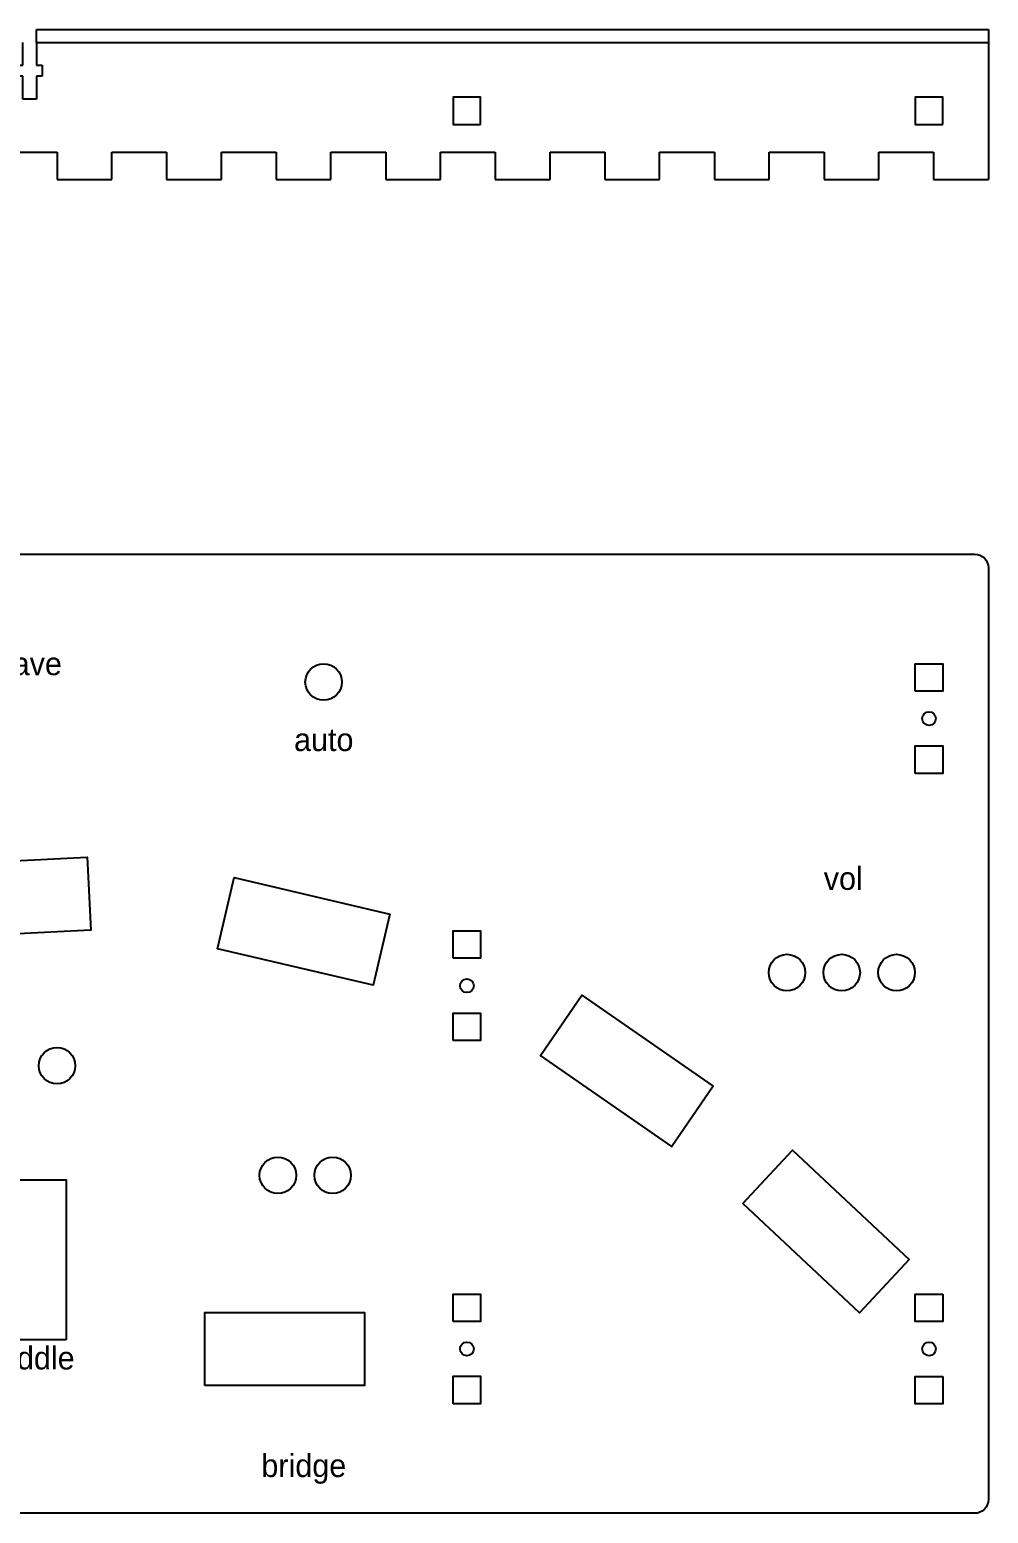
# Model space of a CAD drawing. Header units: millimetres. Extents: x -118 to 856, y -40 to 612.
# Drawn here: x 645.5 to 855.5, y -39.6 to 285.2 of the extents above; entities that cross this region are included whole.
import ezdxf
from ezdxf.enums import TextEntityAlignment as Align

# ---------------------------------------------------------------- set-up
doc = ezdxf.new("R2010")
doc.units = ezdxf.units.MM
doc.layers.add('Holes', color=1, linetype='Continuous')
doc.layers.add('text', color=5, linetype='Continuous')
doc.styles.get("Standard").update_dxf_attribs({"font": 'FreeSans.ttf'})

# ---------------------------------------------------------------- blocks, each defined once
blk = doc.blocks.new('footswitch')
blk.add_lwpolyline([(-22, -8), (-22, 8), (13, 8), (13, -8)], close=True)
blk = doc.blocks.new('Square hole unit')
for points in [[(-3, 6), (-3, 12), (3, 12), (3, 6)], [(-3, -12), (-3, -6), (3, -6), (3, -12)]]:
    blk.add_lwpolyline(points, close=True)
blk.add_circle((0, 0), 1.5)
blk = doc.blocks.new('M3 Bolt Nut Slot')
for p, q in [((-12.4, -3), (-12.4, 0)), ((-12.4, 0), (-7.4, 0)), ((-7.4, 0), (-7.4, 1.25)), ((-7.4, 1.25), (-5, 1.25)), ((-5, 1.25), (-5, 0)), ((-5, 0), (0, 0)), ((-7.4, -3), (-12.4, -3)), ((-7.4, -4.25), (-7.4, -3)), ((0, -3), (-5, -3)), ((-5, -3), (-5, -4.25)), ((-5, -4.25), (-7.4, -4.25))]:
    blk.add_line(p, q)
blk = doc.blocks.new('Front Panel')
for p, q in [((211.5, -2.798), (211.5, 0)), ((211.5, 0), (420, 0)), ((211.5, -2.798), (211.5, 0)), ((211.5, 0), (420, 0)), ((211.5, -2.798), (211.5, 0)), ((211.5, 0), (420, 0)), ((211.5, -2.798), (211.5, 0)), ((211.5, 0), (420, 0)), ((211.5, -2.798), (211.5, 0)), ((211.5, 0), (420, 0)), ((211.5, -2.798), (211.5, 0)), ((211.5, 0), (420, 0)), ((211.5, -2.798), (211.5, 0)), ((211.5, 0), (420, 0)), ((211.5, -2.798), (211.5, 0)), ((211.5, 0), (420, 0)), ((211.5, -2.798), (211.5, 0)), ((211.5, 0), (420, 0)), ((211.5, -2.798), (211.5, 0)), ((211.5, 0), (420, 0)), ((211.5, -2.798), (211.5, 0)), ((211.5, 0), (420, 0)), ((211.5, -2.798), (211.5, 0)), ((211.5, 0), (420, 0)), ((211.5, -2.798), (211.5, 0)), ((211.5, 0), (420, 0)), ((211.5, -2.798), (211.5, 0)), ((211.5, 0), (420, 0)), ((211.5, -2.798), (211.5, 0)), ((211.5, 0), (420, 0)), ((211.5, -2.798), (211.5, 0)), ((211.5, 0), (420, 0)), ((211.5, -2.798), (211.5, 0)), ((211.5, 0), (420, 0)), ((211.5, -2.798), (211.5, 0)), ((211.5, 0), (420, 0)), ((211.5, -2.798), (211.5, 0)), ((211.5, 0), (420, 0)), ((211.5, -2.798), (211.5, 0)), ((211.5, 0), (420, 0)), ((211.5, -2.798), (211.5, 0)), ((211.5, 0), (420, 0)), ((211.5, -2.798), (211.5, 0)), ((211.5, 0), (420, 0)), ((211.5, -2.798), (211.5, 0)), ((211.5, 0), (420, 0)), ((211.5, -2.798), (211.5, 0)), ((211.5, 0), (420, 0)), ((211.5, -2.798), (211.5, 0)), ((211.5, 0), (420, 0)), ((211.5, -2.798), (211.5, 0)), ((211.5, 0), (420, 0)), ((211.5, -2.798), (211.5, 0)), ((211.5, 0), (420, 0)), ((211.5, -2.798), (211.5, 0)), ((211.5, 0), (420, 0)), ((211.5, -2.798), (211.5, 0)), ((211.5, 0), (420, 0)), ((211.5, -2.798), (211.5, 0)), ((211.5, 0), (420, 0)), ((420, 0), (420, -32.798)), ((420, 0), (420, -32.798)), ((420, 0), (420, -32.798)), ((420, 0), (420, -32.798)), ((420, 0), (420, -32.798)), ((420, 0), (420, -32.798)), ((420, 0), (420, -32.798)), ((420, 0), (420, -32.798)), ((204, -26.798), (216, -26.798)), ((204, -26.798), (216, -26.798)), ((204, -26.798), (216, -26.798)), ((204, -26.798), (216, -26.798)), ((204, -26.798), (216, -26.798)), ((204, -26.798), (216, -26.798)), ((204, -26.798), (216, -26.798)), ((204, -26.798), (216, -26.798)), ((204, -26.798), (216, -26.798)), ((204, -26.798), (216, -26.798)), ((204, -26.798), (216, -26.798)), ((204, -26.798), (216, -26.798)), ((204, -26.798), (216, -26.798)), ((204, -26.798), (216, -26.798)), ((204, -26.798), (216, -26.798)), ((204, -26.798), (216, -26.798)), ((204, -26.798), (216, -26.798)), ((204, -26.798), (216, -26.798)), ((204, -26.798), (216, -26.798)), ((204, -26.798), (216, -26.798)), ((204, -26.798), (216, -26.798)), ((204, -26.798), (216, -26.798)), ((204, -26.798), (216, -26.798)), ((204, -26.798), (216, -26.798)), ((204, -26.798), (216, -26.798)), ((204, -26.798), (216, -26.798)), ((204, -26.798), (216, -26.798)), ((204, -26.798), (216, -26.798)), ((204, -26.798), (216, -26.798)), ((204, -26.798), (216, -26.798)), ((216, -26.798), (216, -32.798)), ((216, -26.798), (216, -32.798)), ((216, -26.798), (216, -32.798)), ((216, -26.798), (216, -32.798)), ((216, -26.798), (216, -32.798)), ((216, -26.798), (216, -32.798)), ((216, -26.798), (216, -32.798)), ((216, -26.798), (216, -32.798)), ((216, -26.798), (216, -32.798)), ((216, -26.798), (216, -32.798)), ((216, -26.798), (216, -32.798)), ((216, -26.798), (216, -32.798)), ((216, -26.798), (216, -32.798)), ((216, -26.798), (216, -32.798)), ((216, -26.798), (216, -32.798)), ((216, -26.798), (216, -32.798)), ((216, -26.798), (216, -32.798)), ((216, -26.798), (216, -32.798)), ((216, -26.798), (216, -32.798)), ((216, -26.798), (216, -32.798)), ((216, -26.798), (216, -32.798)), ((216, -26.798), (216, -32.798)), ((216, -26.798), (216, -32.798)), ((216, -26.798), (216, -32.798)), ((216, -26.798), (216, -32.798)), ((216, -26.798), (216, -32.798)), ((216, -26.798), (216, -32.798)), ((216, -26.798), (216, -32.798)), ((216, -26.798), (216, -32.798)), ((216, -26.798), (216, -32.798)), ((228, -32.798), (228, -26.798)), ((228, -26.798), (240, -26.798)), ((228, -32.798), (228, -26.798)), ((228, -26.798), (240, -26.798)), ((228, -32.798), (228, -26.798)), ((228, -26.798), (240, -26.798)), ((228, -32.798), (228, -26.798)), ((228, -26.798), (240, -26.798)), ((228, -32.798), (228, -26.798)), ((228, -26.798), (240, -26.798)), ((228, -32.798), (228, -26.798)), ((228, -26.798), (240, -26.798)), ((228, -32.798), (228, -26.798)), ((228, -26.798), (240, -26.798)), ((228, -32.798), (228, -26.798)), ((228, -26.798), (240, -26.798)), ((228, -32.798), (228, -26.798)), ((228, -26.798), (240, -26.798)), ((228, -32.798), (228, -26.798)), ((228, -26.798), (240, -26.798)), ((228, -32.798), (228, -26.798)), ((228, -26.798), (240, -26.798)), ((228, -32.798), (228, -26.798)), ((228, -26.798), (240, -26.798)), ((228, -32.798), (228, -26.798)), ((228, -26.798), (240, -26.798)), ((228, -32.798), (228, -26.798)), ((228, -26.798), (240, -26.798)), ((228, -32.798), (228, -26.798)), ((228, -26.798), (240, -26.798)), ((228, -32.798), (228, -26.798)), ((228, -26.798), (240, -26.798)), ((228, -32.798), (228, -26.798)), ((228, -26.798), (240, -26.798)), ((228, -32.798), (228, -26.798)), ((228, -26.798), (240, -26.798)), ((228, -32.798), (228, -26.798)), ((228, -26.798), (240, -26.798)), ((228, -32.798), (228, -26.798)), ((228, -26.798), (240, -26.798)), ((228, -32.798), (228, -26.798)), ((228, -26.798), (240, -26.798)), ((228, -32.798), (228, -26.798)), ((228, -26.798), (240, -26.798)), ((228, -32.798), (228, -26.798)), ((228, -26.798), (240, -26.798)), ((228, -32.798), (228, -26.798)), ((228, -26.798), (240, -26.798)), ((228, -32.798), (228, -26.798)), ((228, -26.798), (240, -26.798)), ((228, -32.798), (228, -26.798)), ((228, -26.798), (240, -26.798)), ((228, -32.798), (228, -26.798)), ((228, -26.798), (240, -26.798)), ((228, -32.798), (228, -26.798)), ((228, -26.798), (240, -26.798)), ((228, -32.798), (228, -26.798)), ((228, -26.798), (240, -26.798)), ((228, -32.798), (228, -26.798)), ((228, -26.798), (240, -26.798)), ((240, -26.798), (240, -32.798)), ((240, -26.798), (240, -32.798)), ((240, -26.798), (240, -32.798)), ((240, -26.798), (240, -32.798)), ((240, -26.798), (240, -32.798)), ((240, -26.798), (240, -32.798)), ((240, -26.798), (240, -32.798)), ((240, -26.798), (240, -32.798)), ((240, -26.798), (240, -32.798)), ((240, -26.798), (240, -32.798)), ((240, -26.798), (240, -32.798)), ((240, -26.798), (240, -32.798)), ((240, -26.798), (240, -32.798)), ((240, -26.798), (240, -32.798)), ((240, -26.798), (240, -32.798)), ((240, -26.798), (240, -32.798)), ((240, -26.798), (240, -32.798)), ((240, -26.798), (240, -32.798)), ((240, -26.798), (240, -32.798)), ((240, -26.798), (240, -32.798)), ((240, -26.798), (240, -32.798)), ((240, -26.798), (240, -32.798)), ((240, -26.798), (240, -32.798)), ((240, -26.798), (240, -32.798)), ((240, -26.798), (240, -32.798)), ((240, -26.798), (240, -32.798)), ((240, -26.798), (240, -32.798)), ((240, -26.798), (240, -32.798)), ((240, -26.798), (240, -32.798)), ((240, -26.798), (240, -32.798)), ((252, -32.798), (252, -26.798)), ((252, -26.798), (264, -26.798)), ((252, -32.798), (252, -26.798)), ((252, -26.798), (264, -26.798)), ((252, -32.798), (252, -26.798)), ((252, -26.798), (264, -26.798)), ((252, -32.798), (252, -26.798)), ((252, -26.798), (264, -26.798)), ((252, -32.798), (252, -26.798)), ((252, -26.798), (264, -26.798)), ((252, -32.798), (252, -26.798)), ((252, -26.798), (264, -26.798)), ((252, -32.798), (252, -26.798)), ((252, -26.798), (264, -26.798)), ((252, -32.798), (252, -26.798)), ((252, -26.798), (264, -26.798)), ((252, -32.798), (252, -26.798)), ((252, -26.798), (264, -26.798)), ((252, -32.798), (252, -26.798)), ((252, -26.798), (264, -26.798)), ((252, -32.798), (252, -26.798)), ((252, -26.798), (264, -26.798)), ((252, -32.798), (252, -26.798)), ((252, -26.798), (264, -26.798)), ((252, -32.798), (252, -26.798)), ((252, -26.798), (264, -26.798)), ((252, -32.798), (252, -26.798)), ((252, -26.798), (264, -26.798)), ((252, -32.798), (252, -26.798)), ((252, -26.798), (264, -26.798)), ((252, -32.798), (252, -26.798)), ((252, -26.798), (264, -26.798)), ((252, -32.798), (252, -26.798)), ((252, -26.798), (264, -26.798)), ((252, -32.798), (252, -26.798)), ((252, -26.798), (264, -26.798)), ((252, -32.798), (252, -26.798)), ((252, -26.798), (264, -26.798)), ((252, -32.798), (252, -26.798)), ((252, -26.798), (264, -26.798)), ((252, -32.798), (252, -26.798)), ((252, -26.798), (264, -26.798)), ((252, -32.798), (252, -26.798)), ((252, -26.798), (264, -26.798)), ((252, -32.798), (252, -26.798)), ((252, -26.798), (264, -26.798)), ((252, -32.798), (252, -26.798)), ((252, -26.798), (264, -26.798)), ((252, -32.798), (252, -26.798)), ((252, -26.798), (264, -26.798)), ((252, -32.798), (252, -26.798)), ((252, -26.798), (264, -26.798)), ((252, -32.798), (252, -26.798)), ((252, -26.798), (264, -26.798)), ((252, -32.798), (252, -26.798)), ((252, -26.798), (264, -26.798)), ((252, -32.798), (252, -26.798)), ((252, -26.798), (264, -26.798)), ((252, -32.798), (252, -26.798)), ((252, -26.798), (264, -26.798)), ((264, -26.798), (264, -32.798)), ((264, -26.798), (264, -32.798)), ((264, -26.798), (264, -32.798)), ((264, -26.798), (264, -32.798)), ((264, -26.798), (264, -32.798)), ((264, -26.798), (264, -32.798)), ((264, -26.798), (264, -32.798)), ((264, -26.798), (264, -32.798)), ((264, -26.798), (264, -32.798)), ((264, -26.798), (264, -32.798)), ((264, -26.798), (264, -32.798)), ((264, -26.798), (264, -32.798)), ((264, -26.798), (264, -32.798)), ((264, -26.798), (264, -32.798)), ((264, -26.798), (264, -32.798)), ((264, -26.798), (264, -32.798)), ((264, -26.798), (264, -32.798)), ((264, -26.798), (264, -32.798)), ((264, -26.798), (264, -32.798)), ((264, -26.798), (264, -32.798)), ((264, -26.798), (264, -32.798)), ((264, -26.798), (264, -32.798)), ((264, -26.798), (264, -32.798)), ((264, -26.798), (264, -32.798)), ((264, -26.798), (264, -32.798)), ((264, -26.798), (264, -32.798)), ((264, -26.798), (264, -32.798)), ((264, -26.798), (264, -32.798)), ((264, -26.798), (264, -32.798)), ((264, -26.798), (264, -32.798)), ((276, -32.798), (276, -26.798)), ((276, -26.798), (288, -26.798)), ((276, -32.798), (276, -26.798)), ((276, -26.798), (288, -26.798)), ((276, -32.798), (276, -26.798)), ((276, -26.798), (288, -26.798)), ((276, -32.798), (276, -26.798)), ((276, -26.798), (288, -26.798)), ((276, -32.798), (276, -26.798)), ((276, -26.798), (288, -26.798)), ((276, -32.798), (276, -26.798)), ((276, -26.798), (288, -26.798)), ((276, -32.798), (276, -26.798)), ((276, -26.798), (288, -26.798)), ((276, -32.798), (276, -26.798)), ((276, -26.798), (288, -26.798)), ((276, -32.798), (276, -26.798)), ((276, -26.798), (288, -26.798)), ((276, -32.798), (276, -26.798)), ((276, -26.798), (288, -26.798)), ((276, -32.798), (276, -26.798)), ((276, -26.798), (288, -26.798)), ((276, -32.798), (276, -26.798)), ((276, -26.798), (288, -26.798)), ((276, -32.798), (276, -26.798)), ((276, -26.798), (288, -26.798)), ((276, -32.798), (276, -26.798)), ((276, -26.798), (288, -26.798)), ((276, -32.798), (276, -26.798)), ((276, -26.798), (288, -26.798)), ((276, -32.798), (276, -26.798)), ((276, -26.798), (288, -26.798)), ((276, -32.798), (276, -26.798)), ((276, -26.798), (288, -26.798)), ((276, -32.798), (276, -26.798)), ((276, -26.798), (288, -26.798)), ((276, -32.798), (276, -26.798)), ((276, -26.798), (288, -26.798)), ((276, -32.798), (276, -26.798)), ((276, -26.798), (288, -26.798)), ((276, -32.798), (276, -26.798)), ((276, -26.798), (288, -26.798)), ((276, -32.798), (276, -26.798)), ((276, -26.798), (288, -26.798)), ((276, -32.798), (276, -26.798)), ((276, -26.798), (288, -26.798)), ((276, -32.798), (276, -26.798)), ((276, -26.798), (288, -26.798)), ((276, -32.798), (276, -26.798)), ((276, -26.798), (288, -26.798)), ((276, -32.798), (276, -26.798)), ((276, -26.798), (288, -26.798)), ((276, -32.798), (276, -26.798)), ((276, -26.798), (288, -26.798)), ((276, -32.798), (276, -26.798)), ((276, -26.798), (288, -26.798)), ((276, -32.798), (276, -26.798)), ((276, -26.798), (288, -26.798)), ((276, -32.798), (276, -26.798)), ((276, -26.798), (288, -26.798)), ((288, -26.798), (288, -32.798)), ((288, -26.798), (288, -32.798)), ((288, -26.798), (288, -32.798)), ((288, -26.798), (288, -32.798)), ((288, -26.798), (288, -32.798)), ((288, -26.798), (288, -32.798)), ((288, -26.798), (288, -32.798)), ((288, -26.798), (288, -32.798)), ((288, -26.798), (288, -32.798)), ((288, -26.798), (288, -32.798)), ((288, -26.798), (288, -32.798)), ((288, -26.798), (288, -32.798)), ((288, -26.798), (288, -32.798)), ((288, -26.798), (288, -32.798)), ((288, -26.798), (288, -32.798)), ((288, -26.798), (288, -32.798)), ((288, -26.798), (288, -32.798)), ((288, -26.798), (288, -32.798)), ((288, -26.798), (288, -32.798)), ((288, -26.798), (288, -32.798)), ((288, -26.798), (288, -32.798)), ((288, -26.798), (288, -32.798)), ((288, -26.798), (288, -32.798)), ((288, -26.798), (288, -32.798)), ((288, -26.798), (288, -32.798)), ((288, -26.798), (288, -32.798)), ((288, -26.798), (288, -32.798)), ((288, -26.798), (288, -32.798)), ((288, -26.798), (288, -32.798)), ((288, -26.798), (288, -32.798)), ((300, -32.798), (300, -26.798)), ((300, -26.798), (312, -26.798)), ((300, -32.798), (300, -26.798)), ((300, -26.798), (312, -26.798)), ((300, -32.798), (300, -26.798)), ((300, -26.798), (312, -26.798)), ((300, -32.798), (300, -26.798)), ((300, -26.798), (312, -26.798)), ((300, -32.798), (300, -26.798)), ((300, -26.798), (312, -26.798)), ((300, -32.798), (300, -26.798)), ((300, -26.798), (312, -26.798)), ((300, -32.798), (300, -26.798)), ((300, -26.798), (312, -26.798)), ((300, -32.798), (300, -26.798)), ((300, -26.798), (312, -26.798)), ((300, -32.798), (300, -26.798)), ((300, -26.798), (312, -26.798)), ((300, -32.798), (300, -26.798)), ((300, -26.798), (312, -26.798)), ((300, -32.798), (300, -26.798)), ((300, -26.798), (312, -26.798)), ((300, -32.798), (300, -26.798)), ((300, -26.798), (312, -26.798)), ((300, -32.798), (300, -26.798)), ((300, -26.798), (312, -26.798)), ((300, -32.798), (300, -26.798)), ((300, -26.798), (312, -26.798)), ((300, -32.798), (300, -26.798)), ((300, -26.798), (312, -26.798)), ((300, -32.798), (300, -26.798)), ((300, -26.798), (312, -26.798)), ((300, -32.798), (300, -26.798)), ((300, -26.798), (312, -26.798)), ((300, -32.798), (300, -26.798)), ((300, -26.798), (312, -26.798)), ((300, -32.798), (300, -26.798)), ((300, -26.798), (312, -26.798)), ((300, -32.798), (300, -26.798)), ((300, -26.798), (312, -26.798)), ((300, -32.798), (300, -26.798)), ((300, -26.798), (312, -26.798)), ((300, -32.798), (300, -26.798)), ((300, -26.798), (312, -26.798)), ((300, -32.798), (300, -26.798)), ((300, -26.798), (312, -26.798)), ((300, -32.798), (300, -26.798)), ((300, -26.798), (312, -26.798)), ((300, -32.798), (300, -26.798)), ((300, -26.798), (312, -26.798)), ((300, -32.798), (300, -26.798)), ((300, -26.798), (312, -26.798)), ((300, -32.798), (300, -26.798)), ((300, -26.798), (312, -26.798)), ((300, -32.798), (300, -26.798)), ((300, -26.798), (312, -26.798)), ((300, -32.798), (300, -26.798)), ((300, -26.798), (312, -26.798)), ((300, -32.798), (300, -26.798)), ((300, -26.798), (312, -26.798)), ((312, -26.798), (312, -32.798)), ((312, -26.798), (312, -32.798)), ((312, -26.798), (312, -32.798)), ((312, -26.798), (312, -32.798)), ((312, -26.798), (312, -32.798)), ((312, -26.798), (312, -32.798)), ((312, -26.798), (312, -32.798)), ((312, -26.798), (312, -32.798)), ((312, -26.798), (312, -32.798)), ((312, -26.798), (312, -32.798)), ((312, -26.798), (312, -32.798)), ((312, -26.798), (312, -32.798)), ((312, -26.798), (312, -32.798)), ((312, -26.798), (312, -32.798)), ((312, -26.798), (312, -32.798)), ((312, -26.798), (312, -32.798)), ((312, -26.798), (312, -32.798)), ((312, -26.798), (312, -32.798)), ((312, -26.798), (312, -32.798)), ((312, -26.798), (312, -32.798)), ((312, -26.798), (312, -32.798)), ((312, -26.798), (312, -32.798)), ((312, -26.798), (312, -32.798)), ((312, -26.798), (312, -32.798)), ((312, -26.798), (312, -32.798)), ((312, -26.798), (312, -32.798)), ((312, -26.798), (312, -32.798)), ((312, -26.798), (312, -32.798)), ((312, -26.798), (312, -32.798)), ((312, -26.798), (312, -32.798)), ((324, -32.798), (324, -26.798)), ((324, -26.798), (336, -26.798)), ((324, -32.798), (324, -26.798)), ((324, -26.798), (336, -26.798)), ((324, -32.798), (324, -26.798)), ((324, -26.798), (336, -26.798)), ((324, -32.798), (324, -26.798)), ((324, -26.798), (336, -26.798)), ((324, -32.798), (324, -26.798)), ((324, -26.798), (336, -26.798)), ((324, -32.798), (324, -26.798)), ((324, -26.798), (336, -26.798)), ((324, -32.798), (324, -26.798)), ((324, -26.798), (336, -26.798)), ((324, -32.798), (324, -26.798)), ((324, -26.798), (336, -26.798)), ((324, -32.798), (324, -26.798)), ((324, -26.798), (336, -26.798)), ((324, -32.798), (324, -26.798)), ((324, -26.798), (336, -26.798)), ((324, -32.798), (324, -26.798)), ((324, -26.798), (336, -26.798)), ((324, -32.798), (324, -26.798)), ((324, -26.798), (336, -26.798)), ((324, -32.798), (324, -26.798)), ((324, -26.798), (336, -26.798)), ((324, -32.798), (324, -26.798)), ((324, -26.798), (336, -26.798)), ((324, -32.798), (324, -26.798)), ((324, -26.798), (336, -26.798)), ((324, -32.798), (324, -26.798)), ((324, -26.798), (336, -26.798)), ((324, -32.798), (324, -26.798)), ((324, -26.798), (336, -26.798)), ((324, -32.798), (324, -26.798)), ((324, -26.798), (336, -26.798)), ((324, -32.798), (324, -26.798)), ((324, -26.798), (336, -26.798)), ((324, -32.798), (324, -26.798)), ((324, -26.798), (336, -26.798)), ((324, -32.798), (324, -26.798)), ((324, -26.798), (336, -26.798)), ((324, -32.798), (324, -26.798)), ((324, -26.798), (336, -26.798)), ((324, -32.798), (324, -26.798)), ((324, -26.798), (336, -26.798)), ((324, -32.798), (324, -26.798)), ((324, -26.798), (336, -26.798)), ((324, -32.798), (324, -26.798)), ((324, -26.798), (336, -26.798)), ((324, -32.798), (324, -26.798)), ((324, -26.798), (336, -26.798)), ((324, -32.798), (324, -26.798)), ((324, -26.798), (336, -26.798)), ((324, -32.798), (324, -26.798)), ((324, -26.798), (336, -26.798)), ((324, -32.798), (324, -26.798)), ((324, -26.798), (336, -26.798)), ((324, -32.798), (324, -26.798)), ((324, -26.798), (336, -26.798)), ((336, -26.798), (336, -32.798)), ((336, -26.798), (336, -32.798)), ((336, -26.798), (336, -32.798)), ((336, -26.798), (336, -32.798)), ((336, -26.798), (336, -32.798)), ((336, -26.798), (336, -32.798)), ((336, -26.798), (336, -32.798)), ((336, -26.798), (336, -32.798)), ((336, -26.798), (336, -32.798)), ((336, -26.798), (336, -32.798)), ((336, -26.798), (336, -32.798)), ((336, -26.798), (336, -32.798)), ((336, -26.798), (336, -32.798)), ((336, -26.798), (336, -32.798)), ((336, -26.798), (336, -32.798)), ((336, -26.798), (336, -32.798)), ((336, -26.798), (336, -32.798)), ((336, -26.798), (336, -32.798)), ((336, -26.798), (336, -32.798)), ((336, -26.798), (336, -32.798)), ((336, -26.798), (336, -32.798)), ((336, -26.798), (336, -32.798)), ((336, -26.798), (336, -32.798)), ((336, -26.798), (336, -32.798)), ((336, -26.798), (336, -32.798)), ((336, -26.798), (336, -32.798)), ((336, -26.798), (336, -32.798)), ((336, -26.798), (336, -32.798)), ((336, -26.798), (336, -32.798)), ((336, -26.798), (336, -32.798)), ((348, -32.798), (348, -26.798)), ((348, -26.798), (360, -26.798)), ((348, -32.798), (348, -26.798)), ((348, -26.798), (360, -26.798)), ((348, -32.798), (348, -26.798)), ((348, -26.798), (360, -26.798)), ((348, -32.798), (348, -26.798)), ((348, -26.798), (360, -26.798)), ((348, -32.798), (348, -26.798)), ((348, -26.798), (360, -26.798)), ((348, -32.798), (348, -26.798)), ((348, -26.798), (360, -26.798)), ((348, -32.798), (348, -26.798)), ((348, -26.798), (360, -26.798)), ((348, -32.798), (348, -26.798)), ((348, -26.798), (360, -26.798)), ((348, -32.798), (348, -26.798)), ((348, -26.798), (360, -26.798)), ((348, -32.798), (348, -26.798)), ((348, -26.798), (360, -26.798)), ((348, -32.798), (348, -26.798)), ((348, -26.798), (360, -26.798)), ((348, -32.798), (348, -26.798)), ((348, -26.798), (360, -26.798)), ((348, -32.798), (348, -26.798)), ((348, -26.798), (360, -26.798)), ((348, -32.798), (348, -26.798)), ((348, -26.798), (360, -26.798)), ((348, -32.798), (348, -26.798)), ((348, -26.798), (360, -26.798)), ((348, -32.798), (348, -26.798)), ((348, -26.798), (360, -26.798)), ((348, -32.798), (348, -26.798)), ((348, -26.798), (360, -26.798)), ((348, -32.798), (348, -26.798)), ((348, -26.798), (360, -26.798)), ((348, -32.798), (348, -26.798)), ((348, -26.798), (360, -26.798)), ((348, -32.798), (348, -26.798)), ((348, -26.798), (360, -26.798)), ((348, -32.798), (348, -26.798)), ((348, -26.798), (360, -26.798)), ((348, -32.798), (348, -26.798)), ((348, -26.798), (360, -26.798)), ((348, -32.798), (348, -26.798)), ((348, -26.798), (360, -26.798)), ((348, -32.798), (348, -26.798)), ((348, -26.798), (360, -26.798)), ((348, -32.798), (348, -26.798)), ((348, -26.798), (360, -26.798)), ((348, -32.798), (348, -26.798)), ((348, -26.798), (360, -26.798)), ((348, -32.798), (348, -26.798)), ((348, -26.798), (360, -26.798)), ((348, -32.798), (348, -26.798)), ((348, -26.798), (360, -26.798)), ((348, -32.798), (348, -26.798)), ((348, -26.798), (360, -26.798)), ((348, -32.798), (348, -26.798)), ((348, -26.798), (360, -26.798)), ((360, -26.798), (360, -32.798)), ((360, -26.798), (360, -32.798)), ((360, -26.798), (360, -32.798)), ((360, -26.798), (360, -32.798)), ((360, -26.798), (360, -32.798)), ((360, -26.798), (360, -32.798)), ((360, -26.798), (360, -32.798)), ((360, -26.798), (360, -32.798)), ((360, -26.798), (360, -32.798)), ((360, -26.798), (360, -32.798)), ((360, -26.798), (360, -32.798)), ((360, -26.798), (360, -32.798)), ((360, -26.798), (360, -32.798)), ((360, -26.798), (360, -32.798)), ((360, -26.798), (360, -32.798)), ((360, -26.798), (360, -32.798)), ((360, -26.798), (360, -32.798)), ((360, -26.798), (360, -32.798)), ((360, -26.798), (360, -32.798)), ((360, -26.798), (360, -32.798)), ((360, -26.798), (360, -32.798)), ((360, -26.798), (360, -32.798)), ((360, -26.798), (360, -32.798)), ((360, -26.798), (360, -32.798)), ((360, -26.798), (360, -32.798)), ((360, -26.798), (360, -32.798)), ((360, -26.798), (360, -32.798)), ((360, -26.798), (360, -32.798)), ((360, -26.798), (360, -32.798)), ((360, -26.798), (360, -32.798)), ((372, -32.798), (372, -26.798)), ((372, -26.798), (384, -26.798)), ((372, -32.798), (372, -26.798)), ((372, -26.798), (384, -26.798)), ((372, -32.798), (372, -26.798)), ((372, -26.798), (384, -26.798)), ((372, -32.798), (372, -26.798)), ((372, -26.798), (384, -26.798)), ((372, -32.798), (372, -26.798)), ((372, -26.798), (384, -26.798)), ((372, -32.798), (372, -26.798)), ((372, -26.798), (384, -26.798)), ((372, -32.798), (372, -26.798)), ((372, -26.798), (384, -26.798)), ((372, -32.798), (372, -26.798)), ((372, -26.798), (384, -26.798)), ((372, -32.798), (372, -26.798)), ((372, -26.798), (384, -26.798)), ((372, -32.798), (372, -26.798)), ((372, -26.798), (384, -26.798)), ((372, -32.798), (372, -26.798)), ((372, -26.798), (384, -26.798)), ((372, -32.798), (372, -26.798)), ((372, -26.798), (384, -26.798)), ((372, -32.798), (372, -26.798)), ((372, -26.798), (384, -26.798)), ((372, -32.798), (372, -26.798)), ((372, -26.798), (384, -26.798)), ((372, -32.798), (372, -26.798)), ((372, -26.798), (384, -26.798)), ((372, -32.798), (372, -26.798)), ((372, -26.798), (384, -26.798)), ((372, -32.798), (372, -26.798)), ((372, -26.798), (384, -26.798)), ((372, -32.798), (372, -26.798)), ((372, -26.798), (384, -26.798)), ((372, -32.798), (372, -26.798)), ((372, -26.798), (384, -26.798)), ((372, -32.798), (372, -26.798)), ((372, -26.798), (384, -26.798)), ((372, -32.798), (372, -26.798)), ((372, -26.798), (384, -26.798)), ((372, -32.798), (372, -26.798)), ((372, -26.798), (384, -26.798)), ((372, -32.798), (372, -26.798)), ((372, -26.798), (384, -26.798)), ((372, -32.798), (372, -26.798)), ((372, -26.798), (384, -26.798)), ((372, -32.798), (372, -26.798)), ((372, -26.798), (384, -26.798)), ((372, -32.798), (372, -26.798)), ((372, -26.798), (384, -26.798)), ((372, -32.798), (372, -26.798)), ((372, -26.798), (384, -26.798)), ((372, -32.798), (372, -26.798)), ((372, -26.798), (384, -26.798)), ((372, -32.798), (372, -26.798)), ((372, -26.798), (384, -26.798)), ((372, -32.798), (372, -26.798)), ((372, -26.798), (384, -26.798)), ((384, -26.798), (384, -32.798)), ((384, -26.798), (384, -32.798)), ((384, -26.798), (384, -32.798)), ((384, -26.798), (384, -32.798)), ((384, -26.798), (384, -32.798)), ((384, -26.798), (384, -32.798)), ((384, -26.798), (384, -32.798)), ((384, -26.798), (384, -32.798)), ((384, -26.798), (384, -32.798)), ((384, -26.798), (384, -32.798)), ((384, -26.798), (384, -32.798)), ((384, -26.798), (384, -32.798)), ((384, -26.798), (384, -32.798)), ((384, -26.798), (384, -32.798)), ((384, -26.798), (384, -32.798)), ((384, -26.798), (384, -32.798)), ((384, -26.798), (384, -32.798)), ((384, -26.798), (384, -32.798)), ((384, -26.798), (384, -32.798)), ((384, -26.798), (384, -32.798)), ((384, -26.798), (384, -32.798)), ((384, -26.798), (384, -32.798)), ((384, -26.798), (384, -32.798)), ((384, -26.798), (384, -32.798)), ((384, -26.798), (384, -32.798)), ((384, -26.798), (384, -32.798)), ((384, -26.798), (384, -32.798)), ((384, -26.798), (384, -32.798)), ((384, -26.798), (384, -32.798)), ((384, -26.798), (384, -32.798)), ((396, -32.798), (396, -26.798)), ((396, -26.798), (408, -26.798)), ((396, -32.798), (396, -26.798)), ((396, -26.798), (408, -26.798)), ((396, -32.798), (396, -26.798)), ((396, -26.798), (408, -26.798)), ((396, -32.798), (396, -26.798)), ((396, -26.798), (408, -26.798)), ((396, -32.798), (396, -26.798)), ((396, -26.798), (408, -26.798)), ((396, -32.798), (396, -26.798)), ((396, -26.798), (408, -26.798)), ((396, -32.798), (396, -26.798)), ((396, -26.798), (408, -26.798)), ((396, -32.798), (396, -26.798)), ((396, -26.798), (408, -26.798)), ((396, -32.798), (396, -26.798)), ((396, -26.798), (408, -26.798)), ((396, -32.798), (396, -26.798)), ((396, -26.798), (408, -26.798)), ((396, -32.798), (396, -26.798)), ((396, -26.798), (408, -26.798)), ((396, -32.798), (396, -26.798)), ((396, -26.798), (408, -26.798)), ((396, -32.798), (396, -26.798)), ((396, -26.798), (408, -26.798)), ((396, -32.798), (396, -26.798)), ((396, -26.798), (408, -26.798)), ((396, -32.798), (396, -26.798)), ((396, -26.798), (408, -26.798)), ((396, -32.798), (396, -26.798)), ((396, -26.798), (408, -26.798)), ((396, -32.798), (396, -26.798)), ((396, -26.798), (408, -26.798)), ((396, -32.798), (396, -26.798)), ((396, -26.798), (408, -26.798)), ((396, -32.798), (396, -26.798)), ((396, -26.798), (408, -26.798)), ((396, -32.798), (396, -26.798)), ((396, -26.798), (408, -26.798)), ((396, -32.798), (396, -26.798)), ((396, -26.798), (408, -26.798)), ((396, -32.798), (396, -26.798)), ((396, -26.798), (408, -26.798)), ((396, -32.798), (396, -26.798)), ((396, -26.798), (408, -26.798)), ((396, -32.798), (396, -26.798)), ((396, -26.798), (408, -26.798)), ((396, -32.798), (396, -26.798)), ((396, -26.798), (408, -26.798)), ((396, -32.798), (396, -26.798)), ((396, -26.798), (408, -26.798)), ((396, -32.798), (396, -26.798)), ((396, -26.798), (408, -26.798)), ((396, -32.798), (396, -26.798)), ((396, -26.798), (408, -26.798)), ((396, -32.798), (396, -26.798)), ((396, -26.798), (408, -26.798)), ((396, -32.798), (396, -26.798)), ((396, -26.798), (408, -26.798)), ((408, -26.798), (408, -32.798)), ((408, -26.798), (408, -32.798)), ((408, -26.798), (408, -32.798)), ((408, -26.798), (408, -32.798)), ((408, -26.798), (408, -32.798)), ((408, -26.798), (408, -32.798)), ((408, -26.798), (408, -32.798)), ((408, -26.798), (408, -32.798)), ((408, -26.798), (408, -32.798)), ((408, -26.798), (408, -32.798)), ((408, -26.798), (408, -32.798)), ((408, -26.798), (408, -32.798)), ((408, -26.798), (408, -32.798)), ((408, -26.798), (408, -32.798)), ((408, -26.798), (408, -32.798)), ((408, -26.798), (408, -32.798)), ((408, -26.798), (408, -32.798)), ((408, -26.798), (408, -32.798)), ((408, -26.798), (408, -32.798)), ((408, -26.798), (408, -32.798)), ((408, -26.798), (408, -32.798)), ((408, -26.798), (408, -32.798)), ((408, -26.798), (408, -32.798)), ((408, -26.798), (408, -32.798)), ((408, -26.798), (408, -32.798)), ((408, -26.798), (408, -32.798)), ((408, -26.798), (408, -32.798)), ((408, -26.798), (408, -32.798)), ((408, -26.798), (408, -32.798)), ((408, -26.798), (408, -32.798)), ((216, -32.798), (228, -32.798)), ((216, -32.798), (228, -32.798)), ((216, -32.798), (228, -32.798)), ((216, -32.798), (228, -32.798)), ((216, -32.798), (228, -32.798)), ((216, -32.798), (228, -32.798)), ((216, -32.798), (228, -32.798)), ((216, -32.798), (228, -32.798)), ((216, -32.798), (228, -32.798)), ((216, -32.798), (228, -32.798)), ((216, -32.798), (228, -32.798)), ((216, -32.798), (228, -32.798)), ((216, -32.798), (228, -32.798)), ((216, -32.798), (228, -32.798)), ((216, -32.798), (228, -32.798)), ((216, -32.798), (228, -32.798)), ((216, -32.798), (228, -32.798)), ((216, -32.798), (228, -32.798)), ((216, -32.798), (228, -32.798)), ((216, -32.798), (228, -32.798)), ((216, -32.798), (228, -32.798)), ((216, -32.798), (228, -32.798)), ((216, -32.798), (228, -32.798)), ((216, -32.798), (228, -32.798)), ((216, -32.798), (228, -32.798)), ((216, -32.798), (228, -32.798)), ((216, -32.798), (228, -32.798)), ((216, -32.798), (228, -32.798)), ((216, -32.798), (228, -32.798)), ((216, -32.798), (228, -32.798)), ((240, -32.798), (252, -32.798)), ((240, -32.798), (252, -32.798)), ((240, -32.798), (252, -32.798)), ((240, -32.798), (252, -32.798)), ((240, -32.798), (252, -32.798)), ((240, -32.798), (252, -32.798)), ((240, -32.798), (252, -32.798)), ((240, -32.798), (252, -32.798)), ((240, -32.798), (252, -32.798)), ((240, -32.798), (252, -32.798)), ((240, -32.798), (252, -32.798)), ((240, -32.798), (252, -32.798)), ((240, -32.798), (252, -32.798)), ((240, -32.798), (252, -32.798)), ((240, -32.798), (252, -32.798)), ((240, -32.798), (252, -32.798)), ((240, -32.798), (252, -32.798)), ((240, -32.798), (252, -32.798)), ((240, -32.798), (252, -32.798)), ((240, -32.798), (252, -32.798)), ((240, -32.798), (252, -32.798)), ((240, -32.798), (252, -32.798)), ((240, -32.798), (252, -32.798)), ((240, -32.798), (252, -32.798)), ((240, -32.798), (252, -32.798)), ((240, -32.798), (252, -32.798)), ((240, -32.798), (252, -32.798)), ((240, -32.798), (252, -32.798)), ((240, -32.798), (252, -32.798)), ((240, -32.798), (252, -32.798)), ((264, -32.798), (276, -32.798)), ((264, -32.798), (276, -32.798)), ((264, -32.798), (276, -32.798)), ((264, -32.798), (276, -32.798)), ((264, -32.798), (276, -32.798)), ((264, -32.798), (276, -32.798)), ((264, -32.798), (276, -32.798)), ((264, -32.798), (276, -32.798)), ((264, -32.798), (276, -32.798)), ((264, -32.798), (276, -32.798)), ((264, -32.798), (276, -32.798)), ((264, -32.798), (276, -32.798)), ((264, -32.798), (276, -32.798)), ((264, -32.798), (276, -32.798)), ((264, -32.798), (276, -32.798)), ((264, -32.798), (276, -32.798)), ((264, -32.798), (276, -32.798)), ((264, -32.798), (276, -32.798)), ((264, -32.798), (276, -32.798)), ((264, -32.798), (276, -32.798)), ((264, -32.798), (276, -32.798)), ((264, -32.798), (276, -32.798)), ((264, -32.798), (276, -32.798)), ((264, -32.798), (276, -32.798)), ((264, -32.798), (276, -32.798)), ((264, -32.798), (276, -32.798)), ((264, -32.798), (276, -32.798)), ((264, -32.798), (276, -32.798)), ((264, -32.798), (276, -32.798)), ((264, -32.798), (276, -32.798)), ((288, -32.798), (300, -32.798)), ((288, -32.798), (300, -32.798)), ((288, -32.798), (300, -32.798)), ((288, -32.798), (300, -32.798)), ((288, -32.798), (300, -32.798)), ((288, -32.798), (300, -32.798)), ((288, -32.798), (300, -32.798)), ((288, -32.798), (300, -32.798)), ((288, -32.798), (300, -32.798)), ((288, -32.798), (300, -32.798)), ((288, -32.798), (300, -32.798)), ((288, -32.798), (300, -32.798)), ((288, -32.798), (300, -32.798)), ((288, -32.798), (300, -32.798)), ((288, -32.798), (300, -32.798)), ((288, -32.798), (300, -32.798)), ((288, -32.798), (300, -32.798)), ((288, -32.798), (300, -32.798)), ((288, -32.798), (300, -32.798)), ((288, -32.798), (300, -32.798)), ((288, -32.798), (300, -32.798)), ((288, -32.798), (300, -32.798)), ((288, -32.798), (300, -32.798)), ((288, -32.798), (300, -32.798)), ((288, -32.798), (300, -32.798)), ((288, -32.798), (300, -32.798)), ((288, -32.798), (300, -32.798)), ((288, -32.798), (300, -32.798)), ((288, -32.798), (300, -32.798)), ((288, -32.798), (300, -32.798)), ((312, -32.798), (324, -32.798)), ((312, -32.798), (324, -32.798)), ((312, -32.798), (324, -32.798)), ((312, -32.798), (324, -32.798)), ((312, -32.798), (324, -32.798)), ((312, -32.798), (324, -32.798)), ((312, -32.798), (324, -32.798)), ((312, -32.798), (324, -32.798)), ((312, -32.798), (324, -32.798)), ((312, -32.798), (324, -32.798)), ((312, -32.798), (324, -32.798)), ((312, -32.798), (324, -32.798)), ((312, -32.798), (324, -32.798)), ((312, -32.798), (324, -32.798)), ((312, -32.798), (324, -32.798)), ((312, -32.798), (324, -32.798)), ((312, -32.798), (324, -32.798)), ((312, -32.798), (324, -32.798)), ((312, -32.798), (324, -32.798)), ((312, -32.798), (324, -32.798)), ((312, -32.798), (324, -32.798)), ((312, -32.798), (324, -32.798)), ((312, -32.798), (324, -32.798)), ((312, -32.798), (324, -32.798)), ((312, -32.798), (324, -32.798)), ((312, -32.798), (324, -32.798)), ((312, -32.798), (324, -32.798)), ((312, -32.798), (324, -32.798)), ((312, -32.798), (324, -32.798)), ((312, -32.798), (324, -32.798)), ((336, -32.798), (348, -32.798)), ((336, -32.798), (348, -32.798)), ((336, -32.798), (348, -32.798)), ((336, -32.798), (348, -32.798)), ((336, -32.798), (348, -32.798)), ((336, -32.798), (348, -32.798)), ((336, -32.798), (348, -32.798)), ((336, -32.798), (348, -32.798)), ((336, -32.798), (348, -32.798)), ((336, -32.798), (348, -32.798)), ((336, -32.798), (348, -32.798)), ((336, -32.798), (348, -32.798)), ((336, -32.798), (348, -32.798)), ((336, -32.798), (348, -32.798)), ((336, -32.798), (348, -32.798)), ((336, -32.798), (348, -32.798)), ((336, -32.798), (348, -32.798)), ((336, -32.798), (348, -32.798)), ((336, -32.798), (348, -32.798)), ((336, -32.798), (348, -32.798)), ((336, -32.798), (348, -32.798)), ((336, -32.798), (348, -32.798)), ((336, -32.798), (348, -32.798)), ((336, -32.798), (348, -32.798)), ((336, -32.798), (348, -32.798)), ((336, -32.798), (348, -32.798)), ((336, -32.798), (348, -32.798)), ((336, -32.798), (348, -32.798)), ((336, -32.798), (348, -32.798)), ((336, -32.798), (348, -32.798)), ((360, -32.798), (372, -32.798)), ((360, -32.798), (372, -32.798)), ((360, -32.798), (372, -32.798)), ((360, -32.798), (372, -32.798)), ((360, -32.798), (372, -32.798)), ((360, -32.798), (372, -32.798)), ((360, -32.798), (372, -32.798)), ((360, -32.798), (372, -32.798)), ((360, -32.798), (372, -32.798)), ((360, -32.798), (372, -32.798)), ((360, -32.798), (372, -32.798)), ((360, -32.798), (372, -32.798)), ((360, -32.798), (372, -32.798)), ((360, -32.798), (372, -32.798)), ((360, -32.798), (372, -32.798)), ((360, -32.798), (372, -32.798)), ((360, -32.798), (372, -32.798)), ((360, -32.798), (372, -32.798)), ((360, -32.798), (372, -32.798)), ((360, -32.798), (372, -32.798)), ((360, -32.798), (372, -32.798)), ((360, -32.798), (372, -32.798)), ((360, -32.798), (372, -32.798)), ((360, -32.798), (372, -32.798)), ((360, -32.798), (372, -32.798)), ((360, -32.798), (372, -32.798)), ((360, -32.798), (372, -32.798)), ((360, -32.798), (372, -32.798)), ((360, -32.798), (372, -32.798)), ((360, -32.798), (372, -32.798)), ((384, -32.798), (396, -32.798)), ((384, -32.798), (396, -32.798)), ((384, -32.798), (396, -32.798)), ((384, -32.798), (396, -32.798)), ((384, -32.798), (396, -32.798)), ((384, -32.798), (396, -32.798)), ((384, -32.798), (396, -32.798)), ((384, -32.798), (396, -32.798)), ((384, -32.798), (396, -32.798)), ((384, -32.798), (396, -32.798)), ((384, -32.798), (396, -32.798)), ((384, -32.798), (396, -32.798)), ((384, -32.798), (396, -32.798)), ((384, -32.798), (396, -32.798)), ((384, -32.798), (396, -32.798)), ((384, -32.798), (396, -32.798)), ((384, -32.798), (396, -32.798)), ((384, -32.798), (396, -32.798)), ((384, -32.798), (396, -32.798)), ((384, -32.798), (396, -32.798)), ((384, -32.798), (396, -32.798)), ((384, -32.798), (396, -32.798)), ((384, -32.798), (396, -32.798)), ((384, -32.798), (396, -32.798)), ((384, -32.798), (396, -32.798)), ((384, -32.798), (396, -32.798)), ((384, -32.798), (396, -32.798)), ((384, -32.798), (396, -32.798)), ((384, -32.798), (396, -32.798)), ((384, -32.798), (396, -32.798)), ((408, -32.798), (420, -32.798)), ((408, -32.798), (420, -32.798)), ((408, -32.798), (420, -32.798)), ((408, -32.798), (420, -32.798)), ((408, -32.798), (420, -32.798)), ((408, -32.798), (420, -32.798)), ((408, -32.798), (420, -32.798)), ((408, -32.798), (420, -32.798)), ((408, -32.798), (420, -32.798)), ((408, -32.798), (420, -32.798)), ((408, -32.798), (420, -32.798)), ((408, -32.798), (420, -32.798)), ((408, -32.798), (420, -32.798)), ((408, -32.798), (420, -32.798)), ((408, -32.798), (420, -32.798)), ((408, -32.798), (420, -32.798)), ((408, -32.798), (420, -32.798)), ((408, -32.798), (420, -32.798)), ((408, -32.798), (420, -32.798)), ((408, -32.798), (420, -32.798)), ((408, -32.798), (420, -32.798)), ((408, -32.798), (420, -32.798)), ((408, -32.798), (420, -32.798)), ((408, -32.798), (420, -32.798)), ((408, -32.798), (420, -32.798)), ((408, -32.798), (420, -32.798)), ((408, -32.798), (420, -32.798)), ((408, -32.798), (420, -32.798)), ((408, -32.798), (420, -32.798)), ((408, -32.798), (420, -32.798))]:
    blk.add_line(p, q)
at = {"layer": 'Holes'}
for points in [[(308.771, -20.798), (308.771, -14.798), (302.771, -14.798), (302.771, -20.798)], [(410, -20.798), (410, -14.798), (404, -14.798), (404, -20.798)]]:
    blk.add_lwpolyline(points, close=True, dxfattribs=at)
at = {"layer": 'text'}
blk.add_line((211.5, -2.798), (420, -2.798), dxfattribs=at)
blk.add_line((211.5, -2.798), (420, -2.798), dxfattribs=at)
blk.add_line((211.5, -2.798), (420, -2.798), dxfattribs=at)
blk.add_line((211.5, -2.798), (420, -2.798), dxfattribs=at)
blk.add_line((211.5, -2.798), (420, -2.798), dxfattribs=at)
blk.add_line((211.5, -2.798), (420, -2.798), dxfattribs=at)
blk.add_line((211.5, -2.798), (420, -2.798), dxfattribs=at)
blk.add_line((211.5, -2.798), (420, -2.798), dxfattribs=at)
blk.add_line((211.5, -2.798), (420, -2.798), dxfattribs=at)
blk.add_line((211.5, -2.798), (420, -2.798), dxfattribs=at)
blk.add_line((211.5, -2.798), (420, -2.798), dxfattribs=at)
blk.add_line((211.5, -2.798), (420, -2.798), dxfattribs=at)
blk.add_line((211.5, -2.798), (420, -2.798), dxfattribs=at)
blk.add_line((211.5, -2.798), (420, -2.798), dxfattribs=at)
blk.add_line((211.5, -2.798), (420, -2.798), dxfattribs=at)
blk.add_line((211.5, -2.798), (420, -2.798), dxfattribs=at)
blk.add_line((211.5, -2.798), (420, -2.798), dxfattribs=at)
blk.add_line((211.5, -2.798), (420, -2.798), dxfattribs=at)
blk.add_line((211.5, -2.798), (420, -2.798), dxfattribs=at)
blk.add_line((211.5, -2.798), (420, -2.798), dxfattribs=at)
blk.add_line((211.5, -2.798), (420, -2.798), dxfattribs=at)
blk.add_line((211.5, -2.798), (420, -2.798), dxfattribs=at)
blk.add_line((211.5, -2.798), (420, -2.798), dxfattribs=at)
blk.add_line((211.5, -2.798), (420, -2.798), dxfattribs=at)
blk.add_line((211.5, -2.798), (420, -2.798), dxfattribs=at)
blk.add_line((211.5, -2.798), (420, -2.798), dxfattribs=at)
blk.add_line((211.5, -2.798), (420, -2.798), dxfattribs=at)
at = {"rotation": 90}
blk.add_blockref('M3 Bolt Nut Slot', (208.5, -2.798), dxfattribs=at)
blk.add_blockref('M3 Bolt Nut Slot', (208.5, -2.798), dxfattribs=at)
blk.add_blockref('M3 Bolt Nut Slot', (208.5, -2.798), dxfattribs=at)
blk.add_blockref('M3 Bolt Nut Slot', (208.5, -2.798), dxfattribs=at)
blk.add_blockref('M3 Bolt Nut Slot', (208.5, -2.798), dxfattribs=at)
blk.add_blockref('M3 Bolt Nut Slot', (208.5, -2.798), dxfattribs=at)
blk.add_blockref('M3 Bolt Nut Slot', (208.5, -2.798), dxfattribs=at)
blk.add_blockref('M3 Bolt Nut Slot', (208.5, -2.798), dxfattribs=at)
blk.add_blockref('M3 Bolt Nut Slot', (208.5, -2.798), dxfattribs=at)
blk.add_blockref('M3 Bolt Nut Slot', (208.5, -2.798), dxfattribs=at)
blk.add_blockref('M3 Bolt Nut Slot', (208.5, -2.798), dxfattribs=at)
blk.add_blockref('M3 Bolt Nut Slot', (208.5, -2.798), dxfattribs=at)
blk.add_blockref('M3 Bolt Nut Slot', (208.5, -2.798), dxfattribs=at)
blk.add_blockref('M3 Bolt Nut Slot', (208.5, -2.798), dxfattribs=at)
blk.add_blockref('M3 Bolt Nut Slot', (208.5, -2.798), dxfattribs=at)
blk.add_blockref('M3 Bolt Nut Slot', (208.5, -2.798), dxfattribs=at)
blk.add_blockref('M3 Bolt Nut Slot', (208.5, -2.798), dxfattribs=at)
blk.add_blockref('M3 Bolt Nut Slot', (208.5, -2.798), dxfattribs=at)
blk.add_blockref('M3 Bolt Nut Slot', (208.5, -2.798), dxfattribs=at)
blk.add_blockref('M3 Bolt Nut Slot', (208.5, -2.798), dxfattribs=at)
blk.add_blockref('M3 Bolt Nut Slot', (208.5, -2.798), dxfattribs=at)
blk.add_blockref('M3 Bolt Nut Slot', (208.5, -2.798), dxfattribs=at)
blk.add_blockref('M3 Bolt Nut Slot', (208.5, -2.798), dxfattribs=at)
blk.add_blockref('M3 Bolt Nut Slot', (208.5, -2.798), dxfattribs=at)
blk.add_blockref('M3 Bolt Nut Slot', (208.5, -2.798), dxfattribs=at)
blk.add_blockref('M3 Bolt Nut Slot', (208.5, -2.798), dxfattribs=at)
blk.add_blockref('M3 Bolt Nut Slot', (208.5, -2.798), dxfattribs=at)
blk.add_blockref('M3 Bolt Nut Slot', (208.5, -2.798), dxfattribs=at)
blk.add_blockref('M3 Bolt Nut Slot', (208.5, -2.798), dxfattribs=at)
blk.add_blockref('M3 Bolt Nut Slot', (208.5, -2.798), dxfattribs=at)

msp = doc.modelspace()

# ---------------------------------------------------------------- linework, layer by layer
msp.add_lwpolyline([(435.51, -36.64), (435.51, 167.36, -0.414214), (438.51, 170.36), (852.51, 170.36, -0.414214), (855.51, 167.36), (855.51, -36.64, -0.414214), (852.51, -39.64), (438.51, -39.64, -0.414214)], format="xyb", close=True)
at = {"layer": 'Holes'}
for centre in [(709.89, 142.36), (811.4, 78.75), (823.4, 78.75), (835.4, 78.75), (651.51, 58.36), (699.88, 34.36), (711.88, 34.36)]:
    msp.add_circle(centre, 4, dxfattribs=at)

# ---------------------------------------------------------------- block references
msp.add_blockref('Front Panel', (435.51, 285.19))
for name, p in [('Square hole unit', (842.51, 134.37)), ('Square hole unit', (741.28, 75.87)), ('Square hole unit', (741.28, -3.64)), ('footswitch', (705.88, -3.64))]:
    msp.add_blockref(name, p, dxfattribs=at)
for name, p, rotation in [('footswitch', (645.51, 95.36), 2.910252467942109), ('footswitch', (709.93, 86.74), 346.8394289291243), ('footswitch', (772.62, 59.8), 145.3265400603496), ('footswitch', (823.23, 19), 316.9130660732229), ('footswitch', (645.51, 20.36), 90), ('Square hole unit', (842.51, -3.65), 180)]:
    msp.add_blockref(name, p, dxfattribs=dict(at, rotation=rotation))

# ---------------------------------------------------------------- texts
at = {"layer": 'text'}
for s, p in [('save', (645.51, 142.36)), ('auto', (709.93, 125.75)), ('vol', (823.73, 95.36)), ('middle', (645.51, -9.64)), ('bridge', (705.56, -33.19))]:
    msp.add_text(s, height=5, dxfattribs=at).set_placement(p, align=Align.BOTTOM_CENTER)

doc.saveas('drawing.dxf')
